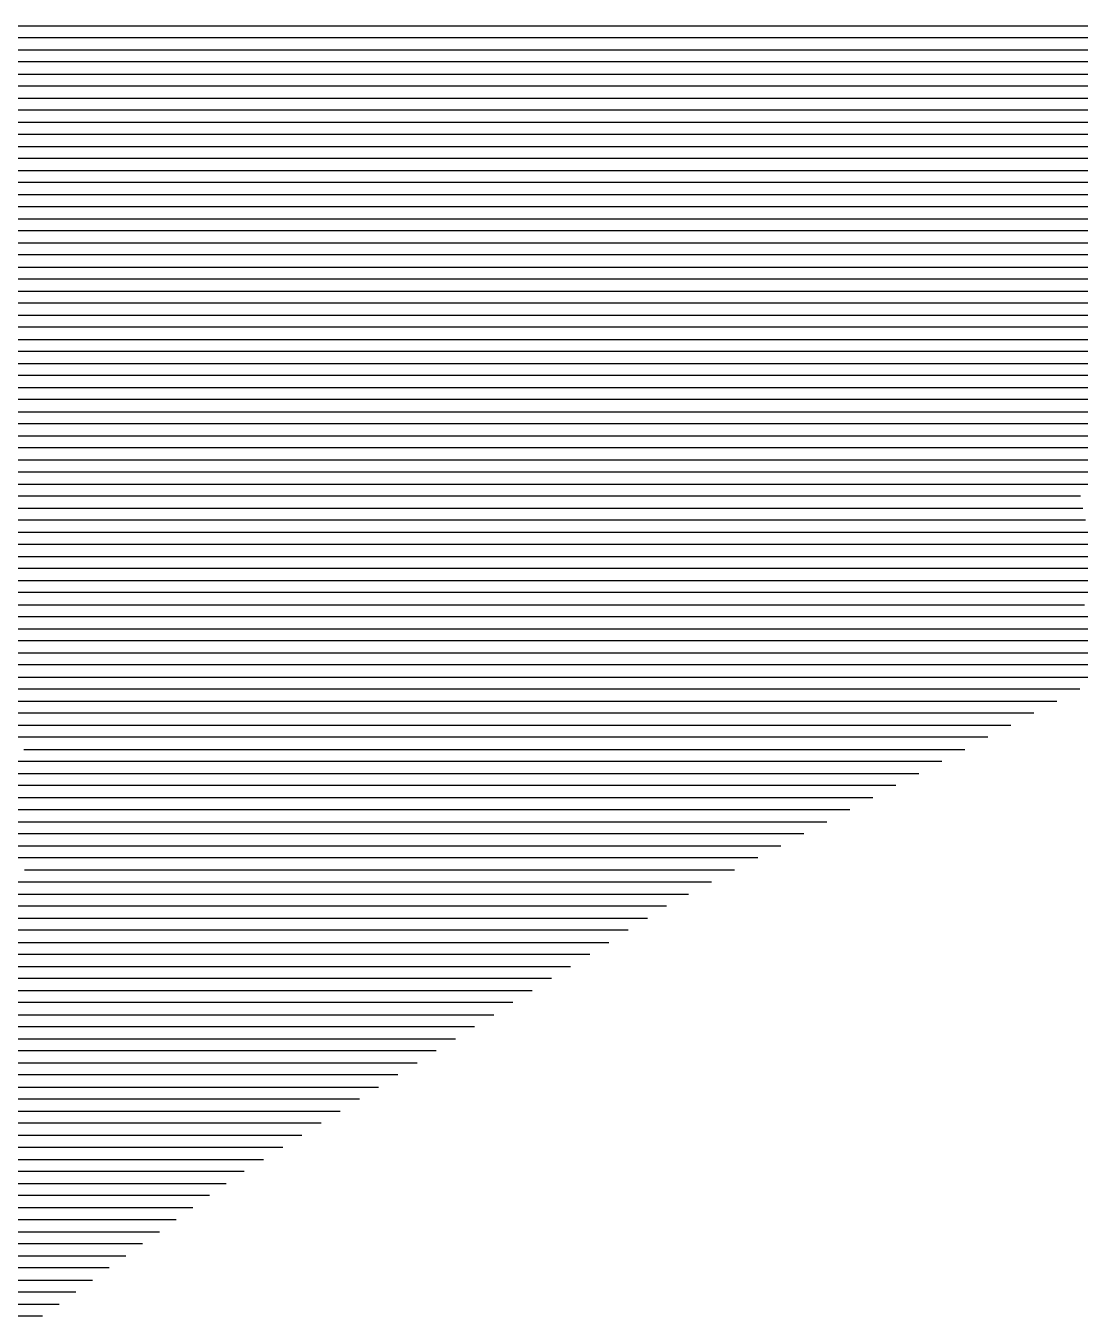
# Model space of a CAD drawing. Header units: metres. Extents: x -6.9 to 6.9, y -7 to 7.
# Drawn here: x -2.946 to -2.073, y 4.006 to 5.076 of the extents above; entities that cross this region are included whole.
import ezdxf

# ---------------------------------------------------------------- set-up
doc = ezdxf.new("R2010")
doc.units = ezdxf.units.M

msp = doc.modelspace()

# ---------------------------------------------------------------- linework, layer by layer
for p, q in [((-2.985709, 5.076469, -0.579367), (-2.837104, 5.076469, -0.56466)), ((-2.837104, 5.076469, -0.56466), (-2.608261, 5.076469, -0.541863)), ((-2.608261, 5.076469, -0.541863), (-2.312563, 5.076469, -0.511279)), ((-2.312563, 5.076469, -0.511279), (-2.155928, 5.076469, -0.495458)), ((-2.155928, 5.076469, -0.495458), (-1.837714, 5.076469, -0.462104)), ((-2.831254, 5.066469, -0.563777), (-2.977816, 5.066469, -0.578282)), ((-2.605556, 5.066469, -0.541293), (-2.831254, 5.066469, -0.563777)), ((-2.307488, 5.066469, -0.510464), (-2.605556, 5.066469, -0.541293)), ((-2.153789, 5.066469, -0.494939), (-2.307488, 5.066469, -0.510464)), ((-1.833394, 5.066469, -0.461357), (-2.153789, 5.066469, -0.494939)), ((-2.969923, 5.056469, -0.577197), (-2.825403, 5.056469, -0.562894)), ((-2.825403, 5.056469, -0.562894), (-2.602851, 5.056469, -0.540723)), ((-2.602851, 5.056469, -0.540723), (-2.302414, 5.056469, -0.50965)), ((-2.302414, 5.056469, -0.50965), (-2.151649, 5.056469, -0.494421)), ((-2.151649, 5.056469, -0.494421), (-1.829074, 5.056469, -0.46061)), ((-2.819552, 5.046469, -0.562011), (-2.96203, 5.046469, -0.576111)), ((-2.600146, 5.046469, -0.540153), (-2.819552, 5.046469, -0.562011)), ((-2.297339, 5.046469, -0.508835), (-2.600146, 5.046469, -0.540153)), ((-2.14951, 5.046469, -0.493903), (-2.297339, 5.046469, -0.508835)), ((-1.824754, 5.046469, -0.459863), (-2.14951, 5.046469, -0.493903)), ((-2.954137, 5.036469, -0.575026), (-2.813702, 5.036469, -0.561128)), ((-2.813702, 5.036469, -0.561128), (-2.597441, 5.036469, -0.539583)), ((-2.597441, 5.036469, -0.539583), (-2.292265, 5.036469, -0.50802)), ((-2.292265, 5.036469, -0.50802), (-2.14737, 5.036469, -0.493384)), ((-2.14737, 5.036469, -0.493384), (-1.820434, 5.036469, -0.459116)), ((-2.946243, 5.026469, -0.573941), (-3.216832, 5.026469, -0.60148)), ((-2.807851, 5.026469, -0.560245), (-2.946243, 5.026469, -0.573941)), ((-2.594736, 5.026469, -0.539014), (-2.807851, 5.026469, -0.560245)), ((-2.287191, 5.026469, -0.507205), (-2.594736, 5.026469, -0.539014)), ((-2.145231, 5.026469, -0.492866), (-2.287191, 5.026469, -0.507205)), ((-1.816114, 5.026469, -0.458369), (-2.145231, 5.026469, -0.492866)), ((-3.211945, 5.016469, -0.6007), (-2.93835, 5.016469, -0.572855)), ((-2.93835, 5.016469, -0.572855), (-2.802001, 5.016469, -0.559361)), ((-2.802001, 5.016469, -0.559361), (-2.592031, 5.016469, -0.538444)), ((-2.592031, 5.016469, -0.538444), (-2.282116, 5.016469, -0.50639)), ((-2.282116, 5.016469, -0.50639), (-2.143091, 5.016469, -0.492347)), ((-2.143091, 5.016469, -0.492347), (-1.811794, 5.016469, -0.457622)), ((-2.930457, 5.006469, -0.57177), (-3.207058, 5.006469, -0.599921)), ((-2.79615, 5.006469, -0.558478), (-2.930457, 5.006469, -0.57177)), ((-2.589326, 5.006469, -0.537874), (-2.79615, 5.006469, -0.558478)), ((-2.277042, 5.006469, -0.505575), (-2.589326, 5.006469, -0.537874)), ((-2.140951, 5.006469, -0.491829), (-2.277042, 5.006469, -0.505575)), ((-1.807474, 5.006469, -0.456875), (-2.140951, 5.006469, -0.491829)), ((-3.202171, 4.996469, -0.599142), (-2.922564, 4.996469, -0.570685)), ((-2.914671, 4.986469, -0.569599), (-3.197284, 4.986469, -0.598362)), ((-2.922564, 4.996469, -0.570685), (-2.7903, 4.996469, -0.557595)), ((-2.784449, 4.986469, -0.556712), (-2.914671, 4.986469, -0.569599)), ((-2.7903, 4.996469, -0.557595), (-2.586621, 4.996469, -0.537304)), ((-2.583916, 4.986469, -0.536734), (-2.784449, 4.986469, -0.556712)), ((-2.586621, 4.996469, -0.537304), (-2.271967, 4.996469, -0.50476)), ((-2.266893, 4.986469, -0.503946), (-2.583916, 4.986469, -0.536734)), ((-2.271967, 4.996469, -0.50476), (-2.138812, 4.996469, -0.491311)), ((-2.136672, 4.986469, -0.490792), (-2.266893, 4.986469, -0.503946)), ((-2.138812, 4.996469, -0.491311), (-1.803154, 4.996469, -0.456128)), ((-1.798834, 4.986469, -0.455381), (-2.136672, 4.986469, -0.490792)), ((-3.192397, 4.976469, -0.597583), (-2.906777, 4.976469, -0.568514)), ((-2.906777, 4.976469, -0.568514), (-2.778599, 4.976469, -0.555829)), ((-2.778599, 4.976469, -0.555829), (-2.581211, 4.976469, -0.536165)), ((-2.581211, 4.976469, -0.536165), (-2.261818, 4.976469, -0.503131)), ((-2.261818, 4.976469, -0.503131), (-2.134533, 4.976469, -0.490274)), ((-2.134533, 4.976469, -0.490274), (-1.794515, 4.976469, -0.454634)), ((-2.898884, 4.966469, -0.567429), (-3.18751, 4.966469, -0.596804)), ((-2.772748, 4.966469, -0.554946), (-2.898884, 4.966469, -0.567429)), ((-2.578506, 4.966469, -0.535595), (-2.772748, 4.966469, -0.554946)), ((-2.256744, 4.966469, -0.502316), (-2.578506, 4.966469, -0.535595)), ((-2.132393, 4.966469, -0.489755), (-2.256744, 4.966469, -0.502316)), ((-1.790195, 4.966469, -0.453888), (-2.132393, 4.966469, -0.489755)), ((-3.182623, 4.956469, -0.596024), (-2.890991, 4.956469, -0.566343)), ((-2.890991, 4.956469, -0.566343), (-2.766898, 4.956469, -0.554063)), ((-2.766898, 4.956469, -0.554063), (-2.575801, 4.956469, -0.535025)), ((-2.575801, 4.956469, -0.535025), (-2.251669, 4.956469, -0.501501)), ((-2.251669, 4.956469, -0.501501), (-2.130253, 4.956469, -0.489237)), ((-2.130253, 4.956469, -0.489237), (-1.785875, 4.956469, -0.453141)), ((-2.883098, 4.946469, -0.565258), (-3.177736, 4.946469, -0.595245)), ((-2.761047, 4.946469, -0.553179), (-2.883098, 4.946469, -0.565258)), ((-2.573096, 4.946469, -0.534455), (-2.761047, 4.946469, -0.553179)), ((-2.246595, 4.946469, -0.500686), (-2.573096, 4.946469, -0.534455)), ((-2.128114, 4.946469, -0.488719), (-2.246595, 4.946469, -0.500686)), ((-1.781555, 4.946469, -0.452394), (-2.128114, 4.946469, -0.488719)), ((-3.172849, 4.936469, -0.594465), (-2.875205, 4.936469, -0.564173)), ((-2.875205, 4.936469, -0.564173), (-2.755196, 4.936469, -0.552296)), ((-2.755196, 4.936469, -0.552296), (-2.570391, 4.936469, -0.533886)), ((-2.570391, 4.936469, -0.533886), (-2.241521, 4.936469, -0.499871)), ((-2.241521, 4.936469, -0.499871), (-2.125974, 4.936469, -0.4882)), ((-2.125974, 4.936469, -0.4882), (-1.777235, 4.936469, -0.451647)), ((-2.867311, 4.926469, -0.563087), (-3.167962, 4.926469, -0.593686)), ((-2.749346, 4.926469, -0.551413), (-2.867311, 4.926469, -0.563087)), ((-2.567686, 4.926469, -0.533316), (-2.749346, 4.926469, -0.551413)), ((-2.236446, 4.926469, -0.499056), (-2.567686, 4.926469, -0.533316)), ((-2.123835, 4.926469, -0.487682), (-2.236446, 4.926469, -0.499056)), ((-1.772915, 4.926469, -0.4509), (-2.123835, 4.926469, -0.487682)), ((-3.163075, 4.916469, -0.592907), (-2.859418, 4.916469, -0.562002)), ((-2.859418, 4.916469, -0.562002), (-2.743495, 4.916469, -0.55053)), ((-2.743495, 4.916469, -0.55053), (-2.564981, 4.916469, -0.532746)), ((-2.564981, 4.916469, -0.532746), (-2.231372, 4.916469, -0.498242)), ((-2.231372, 4.916469, -0.498242), (-2.121695, 4.916469, -0.487163)), ((-2.121695, 4.916469, -0.487163), (-1.768595, 4.916469, -0.450153)), ((-2.851525, 4.906469, -0.560917), (-3.158188, 4.906469, -0.592127)), ((-2.737645, 4.906469, -0.549647), (-2.851525, 4.906469, -0.560917)), ((-2.562276, 4.906469, -0.532176), (-2.737645, 4.906469, -0.549647)), ((-2.226297, 4.906469, -0.497427), (-2.562276, 4.906469, -0.532176)), ((-2.119556, 4.906469, -0.486645), (-2.226297, 4.906469, -0.497427)), ((-1.764275, 4.906469, -0.449406), (-2.119556, 4.906469, -0.486645)), ((-3.153301, 4.896469, -0.591348), (-2.843632, 4.896469, -0.559832)), ((-2.843632, 4.896469, -0.559832), (-2.731794, 4.896469, -0.548764)), ((-2.731794, 4.896469, -0.548764), (-2.559571, 4.896469, -0.531606)), ((-2.559571, 4.896469, -0.531606), (-2.221223, 4.896469, -0.496612)), ((-2.221223, 4.896469, -0.496612), (-2.117416, 4.896469, -0.486126)), ((-2.117416, 4.896469, -0.486126), (-1.759955, 4.896469, -0.448659)), ((-2.835739, 4.886469, -0.558746), (-3.148414, 4.886469, -0.590569)), ((-2.725944, 4.886469, -0.54788), (-2.835739, 4.886469, -0.558746)), ((-2.556866, 4.886469, -0.531037), (-2.725944, 4.886469, -0.54788)), ((-2.216148, 4.886469, -0.495797), (-2.556866, 4.886469, -0.531037)), ((-2.115276, 4.886469, -0.485608), (-2.216148, 4.886469, -0.495797)), ((-1.755636, 4.886469, -0.447912), (-2.115276, 4.886469, -0.485608)), ((-3.143527, 4.876469, -0.589789), (-2.827845, 4.876469, -0.557661)), ((-2.827845, 4.876469, -0.557661), (-2.720093, 4.876469, -0.546997)), ((-2.720093, 4.876469, -0.546997), (-2.554161, 4.876469, -0.530467)), ((-2.554161, 4.876469, -0.530467), (-2.211074, 4.876469, -0.494982)), ((-2.211074, 4.876469, -0.494982), (-2.113137, 4.876469, -0.48509)), ((-2.113137, 4.876469, -0.48509), (-1.751316, 4.876469, -0.447165)), ((-2.819952, 4.866469, -0.556576), (-3.138639, 4.866469, -0.58901)), ((-2.714243, 4.866469, -0.546114), (-2.819952, 4.866469, -0.556576)), ((-2.551456, 4.866469, -0.529897), (-2.714243, 4.866469, -0.546114)), ((-2.205999, 4.866469, -0.494167), (-2.551456, 4.866469, -0.529897)), ((-2.110997, 4.866469, -0.484571), (-2.205999, 4.866469, -0.494167)), ((-1.746996, 4.866469, -0.446418), (-2.110997, 4.866469, -0.484571)), ((-3.133752, 4.856469, -0.588231), (-2.812059, 4.856469, -0.55549)), ((-2.812059, 4.856469, -0.55549), (-2.708392, 4.856469, -0.545231)), ((-2.708392, 4.856469, -0.545231), (-2.548751, 4.856469, -0.529327)), ((-2.548751, 4.856469, -0.529327), (-2.200925, 4.856469, -0.493352)), ((-2.200925, 4.856469, -0.493352), (-2.108858, 4.856469, -0.484053)), ((-2.108858, 4.856469, -0.484053), (-1.742676, 4.856469, -0.445671)), ((-2.804166, 4.846469, -0.554405), (-3.128865, 4.846469, -0.587451)), ((-3.123978, 4.836469, -0.586672), (-2.796273, 4.836469, -0.55332)), ((-2.702542, 4.846469, -0.544348), (-2.804166, 4.846469, -0.554405)), ((-2.796273, 4.836469, -0.55332), (-2.696691, 4.836469, -0.543465)), ((-2.546046, 4.846469, -0.528757), (-2.702542, 4.846469, -0.544348)), ((-2.696691, 4.836469, -0.543465), (-2.543341, 4.836469, -0.528188)), ((-2.19585, 4.846469, -0.492538), (-2.546046, 4.846469, -0.528757)), ((-2.543341, 4.836469, -0.528188), (-2.190776, 4.836469, -0.491723)), ((-2.106718, 4.846469, -0.483534), (-2.19585, 4.846469, -0.492538)), ((-2.190776, 4.836469, -0.491723), (-2.104578, 4.836469, -0.483016)), ((-1.738356, 4.846469, -0.444924), (-2.106718, 4.846469, -0.483534)), ((-2.104578, 4.836469, -0.483016), (-1.734036, 4.836469, -0.444177)), ((-2.788379, 4.826469, -0.552234), (-3.119091, 4.826469, -0.585893)), ((-2.690841, 4.826469, -0.542581), (-2.788379, 4.826469, -0.552234)), ((-2.540636, 4.826469, -0.527618), (-2.690841, 4.826469, -0.542581)), ((-2.185702, 4.826469, -0.490908), (-2.540636, 4.826469, -0.527618)), ((-2.102439, 4.826469, -0.482498), (-2.185702, 4.826469, -0.490908)), ((-1.729716, 4.826469, -0.44343), (-2.102439, 4.826469, -0.482498)), ((-3.114204, 4.816469, -0.585113), (-2.780486, 4.816469, -0.551149)), ((-2.780486, 4.816469, -0.551149), (-2.68499, 4.816469, -0.541698)), ((-2.68499, 4.816469, -0.541698), (-2.537931, 4.816469, -0.527048)), ((-2.537931, 4.816469, -0.527048), (-2.180627, 4.816469, -0.490093)), ((-2.180627, 4.816469, -0.490093), (-2.100299, 4.816469, -0.481979)), ((-2.100299, 4.816469, -0.481979), (-1.725396, 4.816469, -0.442683)), ((-2.772593, 4.806469, -0.550064), (-3.109317, 4.806469, -0.584334)), ((-2.679139, 4.806469, -0.540815), (-2.772593, 4.806469, -0.550064)), ((-2.535226, 4.806469, -0.526478), (-2.679139, 4.806469, -0.540815)), ((-2.175553, 4.806469, -0.489278), (-2.535226, 4.806469, -0.526478)), ((-2.09816, 4.806469, -0.481461), (-2.175553, 4.806469, -0.489278)), ((-1.721076, 4.806469, -0.441936), (-2.09816, 4.806469, -0.481461)), ((-3.10443, 4.796469, -0.583554), (-2.7647, 4.796469, -0.548978)), ((-2.7647, 4.796469, -0.548978), (-2.673289, 4.796469, -0.539932)), ((-2.673289, 4.796469, -0.539932), (-2.532521, 4.796469, -0.525908)), ((-2.532521, 4.796469, -0.525908), (-2.170478, 4.796469, -0.488463)), ((-2.170478, 4.796469, -0.488463), (-2.09602, 4.796469, -0.480942)), ((-2.09602, 4.796469, -0.480942), (-1.716756, 4.796469, -0.44119)), ((-2.756807, 4.786469, -0.547893), (-3.099543, 4.786469, -0.582775)), ((-2.667438, 4.786469, -0.539049), (-2.756807, 4.786469, -0.547893)), ((-2.529816, 4.786469, -0.525339), (-2.667438, 4.786469, -0.539049)), ((-2.165404, 4.786469, -0.487648), (-2.529816, 4.786469, -0.525339)), ((-2.093881, 4.786469, -0.480424), (-2.165404, 4.786469, -0.487648)), ((-1.712437, 4.786469, -0.440443), (-2.093881, 4.786469, -0.480424)), ((-3.094656, 4.776469, -0.581996), (-2.748914, 4.776469, -0.546808)), ((-2.748914, 4.776469, -0.546808), (-2.661588, 4.776469, -0.538166)), ((-2.661588, 4.776469, -0.538166), (-2.527111, 4.776469, -0.524769)), ((-2.527111, 4.776469, -0.524769), (-2.160329, 4.776469, -0.486834)), ((-2.160329, 4.776469, -0.486834), (-2.091741, 4.776469, -0.479906)), ((-2.091741, 4.776469, -0.479906), (-1.708117, 4.776469, -0.439696)), ((-2.74102, 4.766469, -0.545723), (-3.089769, 4.766469, -0.581216)), ((-2.655737, 4.766469, -0.537283), (-2.74102, 4.766469, -0.545723)), ((-2.524406, 4.766469, -0.524199), (-2.655737, 4.766469, -0.537283)), ((-2.155255, 4.766469, -0.486019), (-2.524406, 4.766469, -0.524199)), ((-2.089601, 4.766469, -0.479387), (-2.155255, 4.766469, -0.486019)), ((-1.703797, 4.766469, -0.438949), (-2.089601, 4.766469, -0.479387)), ((-3.084882, 4.756469, -0.580437), (-2.733127, 4.756469, -0.544637)), ((-2.733127, 4.756469, -0.544637), (-2.649887, 4.756469, -0.536399)), ((-2.649887, 4.756469, -0.536399), (-2.521701, 4.756469, -0.523629)), ((-2.521701, 4.756469, -0.523629), (-2.15018, 4.756469, -0.485204)), ((-2.15018, 4.756469, -0.485204), (-2.087462, 4.756469, -0.478869)), ((-2.087462, 4.756469, -0.478869), (-1.699477, 4.756469, -0.438202)), ((-2.725234, 4.746469, -0.543552), (-3.079995, 4.746469, -0.579658)), ((-2.644036, 4.746469, -0.535516), (-2.725234, 4.746469, -0.543552)), ((-2.518996, 4.746469, -0.523059), (-2.644036, 4.746469, -0.535516)), ((-2.145106, 4.746469, -0.484389), (-2.518996, 4.746469, -0.523059)), ((-2.085322, 4.746469, -0.47835), (-2.145106, 4.746469, -0.484389)), ((-1.695157, 4.746469, -0.437455), (-2.085322, 4.746469, -0.47835)), ((-3.075108, 4.736469, -0.578878), (-2.717341, 4.736469, -0.542467)), ((-2.717341, 4.736469, -0.542467), (-2.638186, 4.736469, -0.534633)), ((-2.638186, 4.736469, -0.534633), (-2.516292, 4.736469, -0.52249)), ((-2.516292, 4.736469, -0.52249), (-2.140032, 4.736469, -0.483574)), ((-2.140032, 4.736469, -0.483574), (-2.083183, 4.736469, -0.477832)), ((-2.083183, 4.736469, -0.477832), (-1.690837, 4.736469, -0.436708)), ((-2.709448, 4.726469, -0.541381), (-3.070221, 4.726469, -0.578099)), ((-2.632335, 4.726469, -0.53375), (-2.709448, 4.726469, -0.541381)), ((-2.513587, 4.726469, -0.52192), (-2.632335, 4.726469, -0.53375)), ((-2.134957, 4.726469, -0.482759), (-2.513587, 4.726469, -0.52192)), ((-2.081043, 4.726469, -0.477313), (-2.134957, 4.726469, -0.482759)), ((-1.686517, 4.726469, -0.435961), (-2.081043, 4.726469, -0.477313)), ((-3.065334, 4.716469, -0.57732), (-2.701554, 4.716469, -0.540296)), ((-2.701554, 4.716469, -0.540296), (-2.626485, 4.716469, -0.532867)), ((-2.626485, 4.716469, -0.532867), (-2.510882, 4.716469, -0.52135)), ((-2.510882, 4.716469, -0.52135), (-2.129883, 4.716469, -0.481944)), ((-2.129883, 4.716469, -0.481944), (-2.078903, 4.716469, -0.476795)), ((-2.078903, 4.716469, -0.476795), (-1.682197, 4.716469, -0.435214)), ((-2.693661, 4.706469, -0.539211), (-3.060447, 4.706469, -0.57654)), ((-2.620634, 4.706469, -0.531984), (-2.693661, 4.706469, -0.539211)), ((-2.508177, 4.706469, -0.52078), (-2.620634, 4.706469, -0.531984)), ((-2.124808, 4.706469, -0.48113), (-2.508177, 4.706469, -0.52078)), ((-2.076764, 4.706469, -0.476277), (-2.124808, 4.706469, -0.48113)), ((-1.677877, 4.706469, -0.434467), (-2.076764, 4.706469, -0.476277)), ((-3.05556, 4.696469, -0.575761), (-2.685768, 4.696469, -0.538125)), ((-2.685768, 4.696469, -0.538125), (-2.614784, 4.696469, -0.5311)), ((-2.614784, 4.696469, -0.5311), (-2.505472, 4.696469, -0.520211)), ((-2.505472, 4.696469, -0.520211), (-2.119734, 4.696469, -0.480315)), ((-2.119734, 4.696469, -0.480315), (-2.074624, 4.696469, -0.475758)), ((-2.074624, 4.696469, -0.475758), (-1.679891, 4.696469, -0.434384)), ((-2.677875, 4.686469, -0.53704), (-3.050673, 4.686469, -0.574982)), ((-3.045786, 4.676469, -0.574202), (-2.669982, 4.676469, -0.535955)), ((-2.608933, 4.686469, -0.530217), (-2.677875, 4.686469, -0.53704)), ((-2.669982, 4.676469, -0.535955), (-2.603082, 4.676469, -0.529334)), ((-2.502767, 4.686469, -0.519641), (-2.608933, 4.686469, -0.530217)), ((-2.603082, 4.676469, -0.529334), (-2.500062, 4.676469, -0.519071)), ((-2.114659, 4.686469, -0.4795), (-2.502767, 4.686469, -0.519641)), ((-2.500062, 4.676469, -0.519071), (-2.109585, 4.676469, -0.478685)), ((-2.072485, 4.686469, -0.47524), (-2.114659, 4.686469, -0.4795)), ((-2.109585, 4.676469, -0.478685), (-2.070345, 4.676469, -0.474721)), ((-2.662088, 4.666469, -0.534869), (-3.040899, 4.666469, -0.573423)), ((-2.597232, 4.666469, -0.528451), (-2.662088, 4.666469, -0.534869)), ((-2.497357, 4.666469, -0.518501), (-2.597232, 4.666469, -0.528451)), ((-2.10451, 4.666469, -0.47787), (-2.497357, 4.666469, -0.518501)), ((-2.068206, 4.666469, -0.474203), (-2.10451, 4.666469, -0.47787)), ((-3.036012, 4.656469, -0.572643), (-2.654195, 4.656469, -0.533784)), ((-2.654195, 4.656469, -0.533784), (-2.591381, 4.656469, -0.527568)), ((-2.591381, 4.656469, -0.527568), (-2.494652, 4.656469, -0.517931)), ((-2.494652, 4.656469, -0.517931), (-2.099436, 4.656469, -0.477055)), ((-2.099436, 4.656469, -0.477055), (-2.066066, 4.656469, -0.473685)), ((-2.646302, 4.646469, -0.532699), (-3.031125, 4.646469, -0.571864)), ((-2.585531, 4.646469, -0.526685), (-2.646302, 4.646469, -0.532699)), ((-2.491947, 4.646469, -0.517362), (-2.585531, 4.646469, -0.526685)), ((-2.094362, 4.646469, -0.47624), (-2.491947, 4.646469, -0.517362)), ((-2.063926, 4.646469, -0.473166), (-2.094362, 4.646469, -0.47624)), ((-3.026238, 4.636469, -0.571085), (-2.638409, 4.636469, -0.531614)), ((-2.638409, 4.636469, -0.531614), (-2.57968, 4.636469, -0.525801)), ((-2.57968, 4.636469, -0.525801), (-2.489242, 4.636469, -0.516792)), ((-2.489242, 4.636469, -0.516792), (-2.089287, 4.636469, -0.475426)), ((-2.089287, 4.636469, -0.475426), (-2.061787, 4.636469, -0.472648)), ((-2.630516, 4.626469, -0.530528), (-3.021351, 4.626469, -0.570305)), ((-2.57383, 4.626469, -0.524918), (-2.630516, 4.626469, -0.530528)), ((-2.486537, 4.626469, -0.516222), (-2.57383, 4.626469, -0.524918)), ((-2.084213, 4.626469, -0.474611), (-2.486537, 4.626469, -0.516222)), ((-2.059647, 4.626469, -0.472129), (-2.084213, 4.626469, -0.474611)), ((-3.016464, 4.616469, -0.569526), (-2.622622, 4.616469, -0.529443)), ((-2.622622, 4.616469, -0.529443), (-2.567979, 4.616469, -0.524035)), ((-2.567979, 4.616469, -0.524035), (-2.483832, 4.616469, -0.515652)), ((-2.483832, 4.616469, -0.515652), (-2.079138, 4.616469, -0.473796)), ((-2.079138, 4.616469, -0.473796), (-2.057508, 4.616469, -0.471611)), ((-2.614729, 4.606469, -0.528358), (-3.011577, 4.606469, -0.568747)), ((-2.562129, 4.606469, -0.523152), (-2.614729, 4.606469, -0.528358)), ((-2.481127, 4.606469, -0.515082), (-2.562129, 4.606469, -0.523152)), ((-2.074064, 4.606469, -0.472981), (-2.481127, 4.606469, -0.515082)), ((-2.055368, 4.606469, -0.471093), (-2.074064, 4.606469, -0.472981)), ((-3.00669, 4.596469, -0.567967), (-2.606836, 4.596469, -0.527272)), ((-2.606836, 4.596469, -0.527272), (-2.556278, 4.596469, -0.522269)), ((-2.556278, 4.596469, -0.522269), (-2.478422, 4.596469, -0.514513)), ((-2.478422, 4.596469, -0.514513), (-2.068989, 4.596469, -0.472166)), ((-2.598943, 4.586469, -0.526187), (-3.001803, 4.586469, -0.567188)), ((-2.550428, 4.586469, -0.521386), (-2.598943, 4.586469, -0.526187)), ((-2.475717, 4.586469, -0.513943), (-2.550428, 4.586469, -0.521386)), ((-2.063915, 4.586469, -0.471351), (-2.475717, 4.586469, -0.513943)), ((-2.996916, 4.576469, -0.566409), (-2.59105, 4.576469, -0.525102)), ((-2.59105, 4.576469, -0.525102), (-2.544577, 4.576469, -0.520502)), ((-2.544577, 4.576469, -0.520502), (-2.473012, 4.576469, -0.513373)), ((-2.473012, 4.576469, -0.513373), (-2.05884, 4.576469, -0.470536)), ((-2.583156, 4.566469, -0.524016), (-2.992029, 4.566469, -0.565629)), ((-2.538726, 4.566469, -0.519619), (-2.583156, 4.566469, -0.524016)), ((-2.470307, 4.566469, -0.512803), (-2.538726, 4.566469, -0.519619)), ((-2.053766, 4.566469, -0.469722), (-2.470307, 4.566469, -0.512803)), ((-2.987142, 4.556469, -0.56485), (-2.575263, 4.556469, -0.522931)), ((-2.575263, 4.556469, -0.522931), (-2.532876, 4.556469, -0.518736)), ((-2.532876, 4.556469, -0.518736), (-2.467602, 4.556469, -0.512233)), ((-2.467602, 4.556469, -0.512233), (-2.048692, 4.556469, -0.468907)), ((-2.56737, 4.546469, -0.521846), (-2.982255, 4.546469, -0.564071)), ((-2.527025, 4.546469, -0.517853), (-2.56737, 4.546469, -0.521846)), ((-2.464897, 4.546469, -0.511664), (-2.527025, 4.546469, -0.517853)), ((-2.043617, 4.546469, -0.468092), (-2.464897, 4.546469, -0.511664)), ((-2.977368, 4.536469, -0.563291), (-2.559477, 4.536469, -0.52076)), ((-2.551584, 4.526469, -0.519675), (-2.972481, 4.526469, -0.562512)), ((-2.559477, 4.536469, -0.52076), (-2.521175, 4.536469, -0.51697)), ((-2.515324, 4.526469, -0.516087), (-2.551584, 4.526469, -0.519675)), ((-2.521175, 4.536469, -0.51697), (-2.462192, 4.536469, -0.511094)), ((-2.459487, 4.526469, -0.510524), (-2.515324, 4.526469, -0.516087)), ((-2.462192, 4.536469, -0.511094), (-2.053753, 4.536469, -0.46885)), ((-2.07283, 4.526469, -0.470533), (-2.459487, 4.526469, -0.510524)), ((-2.967594, 4.516469, -0.561732), (-2.543691, 4.516469, -0.51859)), ((-2.543691, 4.516469, -0.51859), (-2.509474, 4.516469, -0.515204)), ((-2.509474, 4.516469, -0.515204), (-2.456782, 4.516469, -0.509954)), ((-2.456782, 4.516469, -0.509954), (-2.091907, 4.516469, -0.472216)), ((-2.535797, 4.506469, -0.517504), (-2.962707, 4.506469, -0.560953)), ((-2.503623, 4.506469, -0.51432), (-2.535797, 4.506469, -0.517504)), ((-2.454077, 4.506469, -0.509384), (-2.503623, 4.506469, -0.51432)), ((-2.110984, 4.506469, -0.473899), (-2.454077, 4.506469, -0.509384)), ((-2.95782, 4.496469, -0.560174), (-2.527904, 4.496469, -0.516419)), ((-2.527904, 4.496469, -0.516419), (-2.497773, 4.496469, -0.513437)), ((-2.497773, 4.496469, -0.513437), (-2.451372, 4.496469, -0.508815)), ((-2.451372, 4.496469, -0.508815), (-2.130061, 4.496469, -0.475582)), ((-2.520011, 4.486469, -0.515334), (-2.952933, 4.486469, -0.559394)), ((-2.491922, 4.486469, -0.512554), (-2.520011, 4.486469, -0.515334)), ((-2.448667, 4.486469, -0.508245), (-2.491922, 4.486469, -0.512554)), ((-2.149138, 4.486469, -0.477265), (-2.448667, 4.486469, -0.508245)), ((-2.948046, 4.476469, -0.558615), (-2.512118, 4.476469, -0.514249)), ((-2.512118, 4.476469, -0.514249), (-2.486072, 4.476469, -0.511671)), ((-2.486072, 4.476469, -0.511671), (-2.445962, 4.476469, -0.507675)), ((-2.445962, 4.476469, -0.507675), (-2.168216, 4.476469, -0.478949)), ((-2.943159, 4.466469, -0.557836), (-3.00832, 4.466469, -0.564232)), ((-2.504225, 4.466469, -0.513163), (-2.943159, 4.466469, -0.557836)), ((-2.480221, 4.466469, -0.510788), (-2.504225, 4.466469, -0.513163)), ((-2.443257, 4.466469, -0.507105), (-2.480221, 4.466469, -0.510788)), ((-2.187293, 4.466469, -0.480632), (-2.443257, 4.466469, -0.507105)), ((-3.001547, 4.456469, -0.563268), (-2.938272, 4.456469, -0.557056)), ((-2.938272, 4.456469, -0.557056), (-2.496331, 4.456469, -0.512078)), ((-2.496331, 4.456469, -0.512078), (-2.474371, 4.456469, -0.509905)), ((-2.474371, 4.456469, -0.509905), (-2.440552, 4.456469, -0.506536)), ((-2.440552, 4.456469, -0.506536), (-2.20637, 4.456469, -0.482315)), ((-2.933385, 4.446469, -0.556277), (-2.994775, 4.446469, -0.562303)), ((-2.488438, 4.446469, -0.510993), (-2.933385, 4.446469, -0.556277)), ((-2.46852, 4.446469, -0.509021), (-2.488438, 4.446469, -0.510993)), ((-2.437847, 4.446469, -0.505966), (-2.46852, 4.446469, -0.509021)), ((-2.225447, 4.446469, -0.483998), (-2.437847, 4.446469, -0.505966)), ((-2.988002, 4.436469, -0.561339), (-2.928498, 4.436469, -0.555498)), ((-2.928498, 4.436469, -0.555498), (-2.480545, 4.436469, -0.509907)), ((-2.480545, 4.436469, -0.509907), (-2.462669, 4.436469, -0.508138)), ((-2.462669, 4.436469, -0.508138), (-2.435142, 4.436469, -0.505396)), ((-2.435142, 4.436469, -0.505396), (-2.244524, 4.436469, -0.485681)), ((-2.923611, 4.426469, -0.554718), (-2.98123, 4.426469, -0.560374)), ((-2.472652, 4.426469, -0.508822), (-2.923611, 4.426469, -0.554718)), ((-2.456819, 4.426469, -0.507255), (-2.472652, 4.426469, -0.508822)), ((-2.432437, 4.426469, -0.504826), (-2.456819, 4.426469, -0.507255)), ((-2.263601, 4.426469, -0.487364), (-2.432437, 4.426469, -0.504826)), ((-2.974458, 4.416469, -0.55941), (-2.918724, 4.416469, -0.553939)), ((-2.918724, 4.416469, -0.553939), (-2.464759, 4.416469, -0.507737)), ((-2.464759, 4.416469, -0.507737), (-2.450968, 4.416469, -0.506372)), ((-2.450968, 4.416469, -0.506372), (-2.429732, 4.416469, -0.504256)), ((-2.429732, 4.416469, -0.504256), (-2.282678, 4.416469, -0.489047)), ((-2.913837, 4.406469, -0.55316), (-2.967685, 4.406469, -0.558446)), ((-2.456865, 4.406469, -0.506651), (-2.913837, 4.406469, -0.55316)), ((-2.445118, 4.406469, -0.505489), (-2.456865, 4.406469, -0.506651)), ((-2.427027, 4.406469, -0.503687), (-2.445118, 4.406469, -0.505489)), ((-2.301755, 4.406469, -0.49073), (-2.427027, 4.406469, -0.503687)), ((-2.960913, 4.396469, -0.557481), (-2.90895, 4.396469, -0.55238)), ((-2.90895, 4.396469, -0.55238), (-2.448972, 4.396469, -0.505566)), ((-2.448972, 4.396469, -0.505566), (-2.439267, 4.396469, -0.504606)), ((-2.439267, 4.396469, -0.504606), (-2.424322, 4.396469, -0.503117)), ((-2.424322, 4.396469, -0.503117), (-2.320832, 4.396469, -0.492413)), ((-2.904063, 4.386469, -0.551601), (-2.95414, 4.386469, -0.556517)), ((-2.947368, 4.376469, -0.555552), (-2.899176, 4.376469, -0.550821)), ((-2.441079, 4.386469, -0.504481), (-2.904063, 4.386469, -0.551601)), ((-2.899176, 4.376469, -0.550821), (-2.433186, 4.376469, -0.503395)), ((-2.433417, 4.386469, -0.503722), (-2.441079, 4.386469, -0.504481)), ((-2.421617, 4.386469, -0.502547), (-2.433417, 4.386469, -0.503722)), ((-2.433186, 4.376469, -0.503395), (-2.427566, 4.376469, -0.502839)), ((-2.427566, 4.376469, -0.502839), (-2.418912, 4.376469, -0.501977)), ((-2.339909, 4.386469, -0.494096), (-2.421617, 4.386469, -0.502547)), ((-2.418912, 4.376469, -0.501977), (-2.358986, 4.376469, -0.495779)), ((-2.940595, 4.366469, -0.554588), (-3.222157, 4.366469, -0.582996)), ((-2.894288, 4.366469, -0.550042), (-2.940595, 4.366469, -0.554588)), ((-2.425293, 4.366469, -0.50231), (-2.894288, 4.366469, -0.550042)), ((-2.421716, 4.366469, -0.501956), (-2.425293, 4.366469, -0.50231)), ((-2.416207, 4.366469, -0.501407), (-2.421716, 4.366469, -0.501956)), ((-2.378063, 4.366469, -0.497462), (-2.416207, 4.366469, -0.501407)), ((-3.217389, 4.356469, -0.582234), (-2.933823, 4.356469, -0.553623)), ((-2.933823, 4.356469, -0.553623), (-2.889401, 4.356469, -0.549263)), ((-2.889401, 4.356469, -0.549263), (-2.417399, 4.356469, -0.501225)), ((-2.417399, 4.356469, -0.501225), (-2.415865, 4.356469, -0.501073)), ((-2.415865, 4.356469, -0.501073), (-2.413502, 4.356469, -0.500838)), ((-2.413502, 4.356469, -0.500838), (-2.39714, 4.356469, -0.499145)), ((-2.927051, 4.346469, -0.552659), (-3.21262, 4.346469, -0.581471)), ((-2.884514, 4.346469, -0.548483), (-2.927051, 4.346469, -0.552659)), ((-2.415428, 4.346469, -0.500742), (-2.884514, 4.346469, -0.548483)), ((-3.207851, 4.336469, -0.580709), (-2.920278, 4.336469, -0.551695)), ((-2.920278, 4.336469, -0.551695), (-2.879627, 4.336469, -0.547704)), ((-2.879627, 4.336469, -0.547704), (-2.431333, 4.336469, -0.502079)), ((-2.913506, 4.326469, -0.55073), (-3.203082, 4.326469, -0.579947)), ((-2.87474, 4.326469, -0.546925), (-2.913506, 4.326469, -0.55073)), ((-2.447238, 4.326469, -0.503416), (-2.87474, 4.326469, -0.546925)), ((-3.198314, 4.316469, -0.579184), (-2.906733, 4.316469, -0.549766)), ((-2.906733, 4.316469, -0.549766), (-2.869853, 4.316469, -0.546145)), ((-2.869853, 4.316469, -0.546145), (-2.463144, 4.316469, -0.504753)), ((-2.899961, 4.306469, -0.548801), (-3.193545, 4.306469, -0.578422)), ((-2.864966, 4.306469, -0.545366), (-2.899961, 4.306469, -0.548801)), ((-2.479049, 4.306469, -0.506089), (-2.864966, 4.306469, -0.545366)), ((-3.188776, 4.296469, -0.57766), (-2.893189, 4.296469, -0.547837)), ((-2.893189, 4.296469, -0.547837), (-2.860079, 4.296469, -0.544587)), ((-2.860079, 4.296469, -0.544587), (-2.494954, 4.296469, -0.507426)), ((-2.886416, 4.286469, -0.546872), (-3.184008, 4.286469, -0.576898)), ((-2.855192, 4.286469, -0.543807), (-2.886416, 4.286469, -0.546872)), ((-2.510859, 4.286469, -0.508763), (-2.855192, 4.286469, -0.543807)), ((-3.179239, 4.276469, -0.576135), (-2.879644, 4.276469, -0.545908)), ((-2.879644, 4.276469, -0.545908), (-2.850305, 4.276469, -0.543028)), ((-2.850305, 4.276469, -0.543028), (-2.526764, 4.276469, -0.5101)), ((-2.872871, 4.266469, -0.544943), (-3.17447, 4.266469, -0.575373)), ((-2.845418, 4.266469, -0.542249), (-2.872871, 4.266469, -0.544943)), ((-2.542669, 4.266469, -0.511436), (-2.845418, 4.266469, -0.542249)), ((-3.169702, 4.256469, -0.574611), (-2.866099, 4.256469, -0.543979)), ((-2.866099, 4.256469, -0.543979), (-2.840531, 4.256469, -0.541469)), ((-2.840531, 4.256469, -0.541469), (-2.558574, 4.256469, -0.512773)), ((-2.859326, 4.246469, -0.543015), (-3.164933, 4.246469, -0.573849)), ((-2.835644, 4.246469, -0.54069), (-2.859326, 4.246469, -0.543015)), ((-2.574479, 4.246469, -0.51411), (-2.835644, 4.246469, -0.54069)), ((-3.160164, 4.236469, -0.573086), (-2.852554, 4.236469, -0.54205)), ((-2.852554, 4.236469, -0.54205), (-2.830757, 4.236469, -0.53991)), ((-2.830757, 4.236469, -0.53991), (-2.590384, 4.236469, -0.515447)), ((-2.845782, 4.226469, -0.541086), (-3.155396, 4.226469, -0.572324)), ((-3.150627, 4.216469, -0.571562), (-2.839009, 4.216469, -0.540121)), ((-2.82587, 4.226469, -0.539131), (-2.845782, 4.226469, -0.541086)), ((-2.839009, 4.216469, -0.540121), (-2.820983, 4.216469, -0.538352)), ((-2.60629, 4.226469, -0.516783), (-2.82587, 4.226469, -0.539131)), ((-2.820983, 4.216469, -0.538352), (-2.622195, 4.216469, -0.51812)), ((-2.832237, 4.206469, -0.539157), (-3.145858, 4.206469, -0.570799)), ((-2.816096, 4.206469, -0.537572), (-2.832237, 4.206469, -0.539157)), ((-2.6381, 4.206469, -0.519457), (-2.816096, 4.206469, -0.537572)), ((-3.141089, 4.196469, -0.570037), (-2.825464, 4.196469, -0.538192)), ((-2.825464, 4.196469, -0.538192), (-2.811209, 4.196469, -0.536793)), ((-2.811209, 4.196469, -0.536793), (-2.654005, 4.196469, -0.520794)), ((-2.818692, 4.186469, -0.537228), (-3.136321, 4.186469, -0.569275)), ((-2.806322, 4.186469, -0.536014), (-2.818692, 4.186469, -0.537228)), ((-2.66991, 4.186469, -0.52213), (-2.806322, 4.186469, -0.536014)), ((-3.131552, 4.176469, -0.568513), (-2.811919, 4.176469, -0.536263)), ((-2.811919, 4.176469, -0.536263), (-2.801435, 4.176469, -0.535234)), ((-2.801435, 4.176469, -0.535234), (-2.685815, 4.176469, -0.523467)), ((-2.805147, 4.166469, -0.535299), (-3.126783, 4.166469, -0.56775)), ((-2.796548, 4.166469, -0.534455), (-2.805147, 4.166469, -0.535299)), ((-2.70172, 4.166469, -0.524804), (-2.796548, 4.166469, -0.534455)), ((-3.122015, 4.156469, -0.566988), (-2.798375, 4.156469, -0.534335)), ((-2.798375, 4.156469, -0.534335), (-2.791661, 4.156469, -0.533676)), ((-2.791661, 4.156469, -0.533676), (-2.717625, 4.156469, -0.526141)), ((-2.791602, 4.146469, -0.53337), (-3.117246, 4.146469, -0.566226)), ((-2.786774, 4.146469, -0.532896), (-2.791602, 4.146469, -0.53337)), ((-2.73353, 4.146469, -0.527477), (-2.786774, 4.146469, -0.532896)), ((-3.112477, 4.136469, -0.565464), (-2.78483, 4.136469, -0.532406)), ((-2.78483, 4.136469, -0.532406), (-2.781887, 4.136469, -0.532117)), ((-2.781887, 4.136469, -0.532117), (-2.749436, 4.136469, -0.528814)), ((-2.778057, 4.126469, -0.531441), (-3.107709, 4.126469, -0.564701)), ((-2.777, 4.126469, -0.531338), (-2.778057, 4.126469, -0.531441)), ((-2.765341, 4.126469, -0.530151), (-2.777, 4.126469, -0.531338)), ((-3.10294, 4.116469, -0.563939), (-2.780342, 4.116469, -0.531391)), ((-2.794191, 4.106469, -0.532507), (-3.098171, 4.106469, -0.563177)), ((-3.093403, 4.096469, -0.562414), (-2.808039, 4.096469, -0.533623)), ((-2.821887, 4.086469, -0.534739), (-3.088634, 4.086469, -0.561652)), ((-3.083865, 4.076469, -0.56089), (-2.835736, 4.076469, -0.535855)), ((-2.849584, 4.066469, -0.536971), (-3.079096, 4.066469, -0.560128)), ((-3.074328, 4.056469, -0.559365), (-2.863432, 4.056469, -0.538087)), ((-2.877281, 4.046469, -0.539203), (-3.069559, 4.046469, -0.558603)), ((-3.06479, 4.036469, -0.557841), (-2.891129, 4.036469, -0.540319)), ((-2.904977, 4.026469, -0.541435), (-3.060022, 4.026469, -0.557079)), ((-3.055253, 4.016469, -0.556316), (-2.918826, 4.016469, -0.542551)), ((-2.932674, 4.006469, -0.543668), (-3.050484, 4.006469, -0.555554))]:
    msp.add_line(p, q)

doc.saveas('drawing.dxf')
